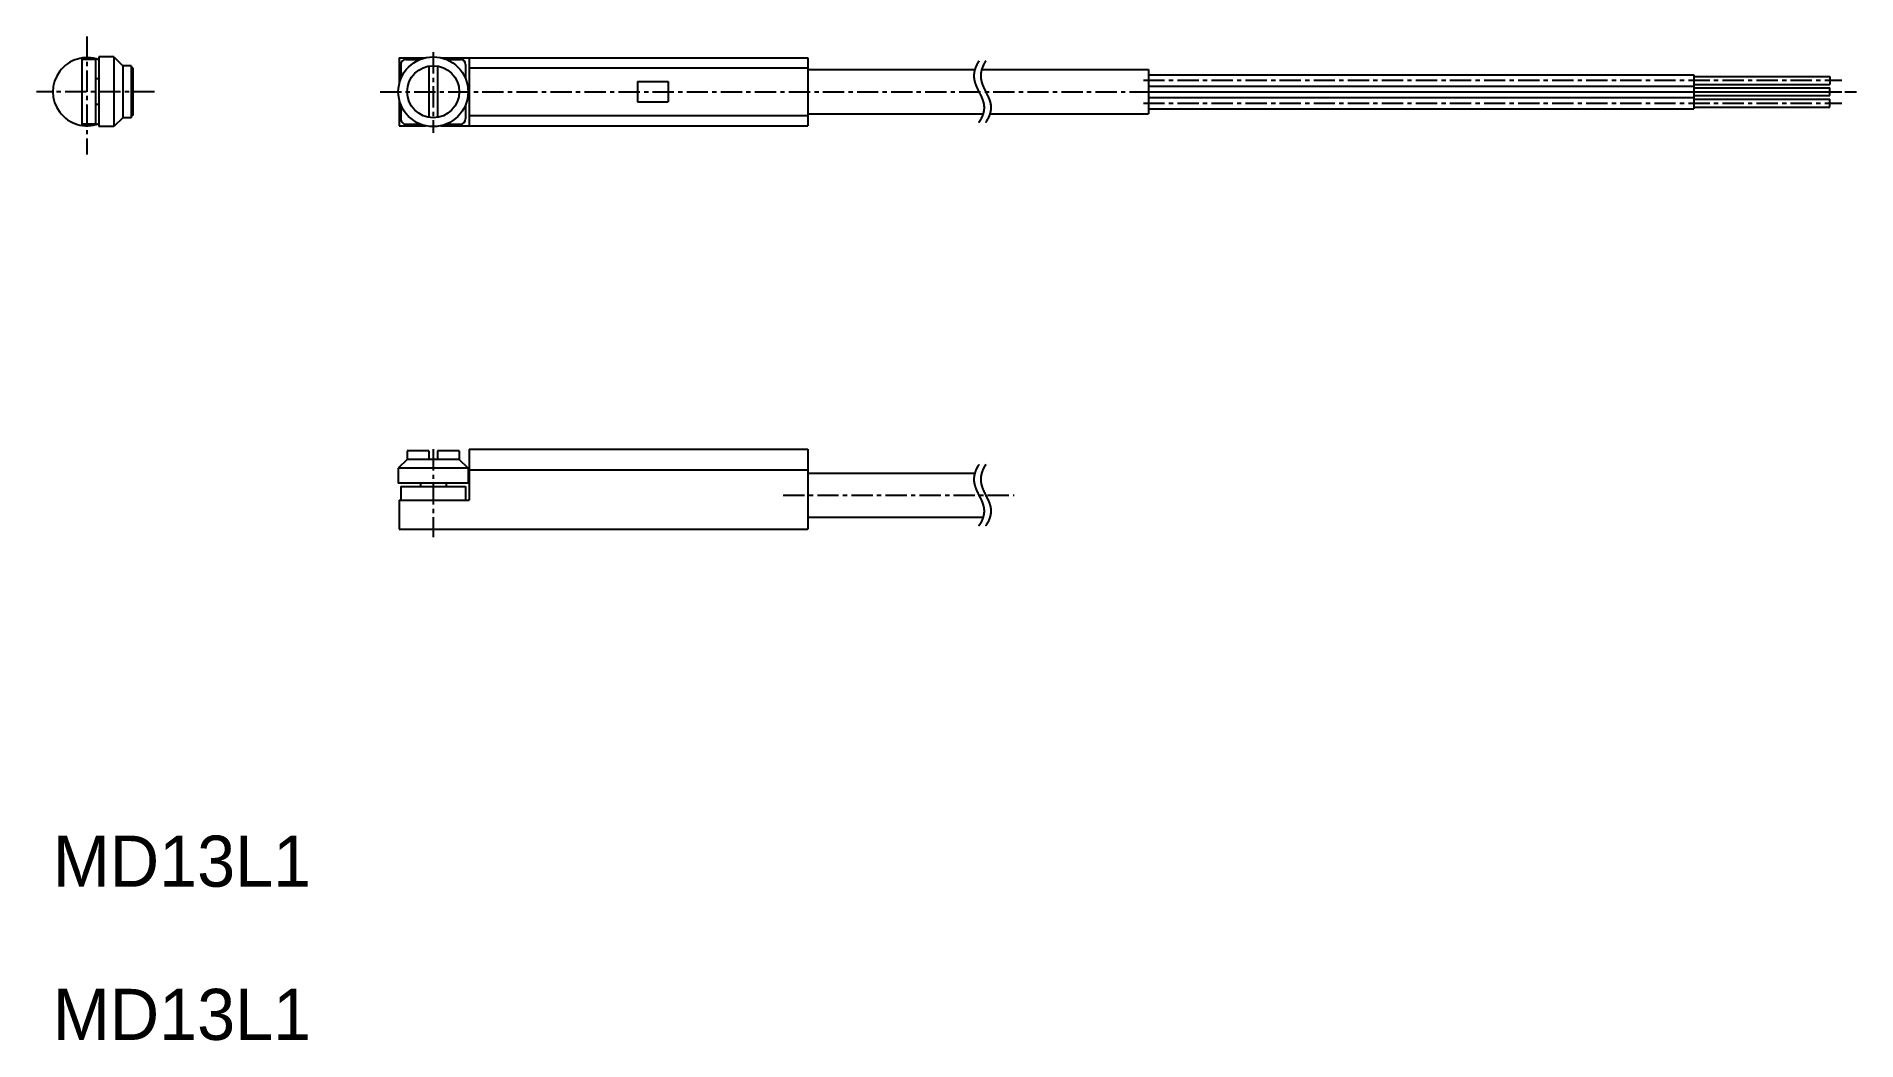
# Model space of a CAD drawing. Extents: x -1 to 106, y 0 to 59.
import ezdxf

# ---------------------------------------------------------------- set-up
doc = ezdxf.new("R2010")
doc.units = 0
doc.linetypes.add('CENTER', pattern=[2, 1.25, -0.25, 0.25, -0.25])
doc.layers.get('0').update_dxf_attribs({"linetype": 'CONTINUOUS'})
doc.layers.add('CENTER', color=1, linetype='CENTER')

msp = doc.modelspace()

# ---------------------------------------------------------------- linework, layer by layer
at = {"color": 7, "linetype": 'CONTINUOUS'}
for p, q in [((3.58, 57.75), (2.7, 57.75)), ((2.7, 57.75), (2.7, 53.65)), ((3.58, 57.75), (4.1, 57.23)), ((3.58, 57.75), (3.58, 53.65)), ((1.7, 57.68), (1.7, 53.72)), ((2.5, 57.6), (1.7, 57.6)), ((2.5, 57.6), (2.5, 53.8)), ((4.6, 57.23), (4.1, 57.23)), ((4.1, 57.23), (4.1, 54.17)), ((4.6, 57.23), (4.6, 54.17)), ((4.7, 57.1), (4.6, 57.1)), ((4.7, 57.1), (4.7, 54.3)), ((20.33, 57.7), (20.33, 56.15)), ((20.33, 57.7), (21.88, 57.7)), ((20.43, 57.3), (20.43, 56.47)), ((20.73, 57.6), (21.56, 57.6)), ((22.08, 57.21), (22.08, 54.19)), ((22.58, 57.21), (22.58, 54.19)), ((22.78, 57.7), (44.33, 57.7)), ((23.1, 57.6), (23.93, 57.6)), ((24.23, 57.3), (24.23, 56.47)), ((24.43, 57.7), (24.43, 53.7)), ((24.43, 57.1), (44.33, 57.1)), ((44.33, 57.7), (44.33, 53.7)), ((44.33, 57), (54.13, 57)), ((54.53, 57), (64.33, 57)), ((64.33, 57), (64.33, 54.4)), ((64.33, 56.7), (96.33, 56.7)), ((96.33, 56.7), (96.33, 54.7)), ((2.7, 56.45), (2.5, 56.45)), ((34.33, 56.3), (36.13, 56.3)), ((34.33, 56.3), (34.33, 55.1)), ((36.13, 56.3), (36.13, 55.1)), ((64.33, 56.03), (96.33, 56.03)), ((96.33, 56.6), (104.33, 56.6)), ((96.33, 56.13), (104.33, 56.13)), ((96.33, 55.93), (104.33, 55.93)), ((104.33, 56.6), (104.33, 56.13)), ((104.33, 55.47), (104.33, 55.93)), ((2.7, 54.95), (2.5, 54.95)), ((20.33, 55.25), (20.33, 53.7)), ((20.43, 54.93), (20.43, 54.1)), ((24.23, 54.93), (24.23, 54.1)), ((34.33, 55.1), (36.13, 55.1)), ((64.33, 55.37), (96.33, 55.37)), ((64.33, 54.7), (96.33, 54.7)), ((96.33, 55.47), (104.33, 55.47)), ((96.33, 55.27), (104.33, 55.27)), ((96.33, 54.8), (104.33, 54.8)), ((104.33, 54.8), (104.33, 55.27)), ((2.5, 53.8), (1.7, 53.8)), ((3.58, 53.65), (2.7, 53.65)), ((4.1, 54.17), (3.58, 53.65)), ((4.6, 54.17), (4.1, 54.17)), ((4.7, 54.3), (4.6, 54.3)), ((20.33, 53.7), (21.88, 53.7)), ((20.73, 53.8), (21.56, 53.8)), ((22.78, 53.7), (44.33, 53.7)), ((23.1, 53.8), (23.93, 53.8)), ((24.43, 54.3), (44.33, 54.3)), ((44.33, 54.4), (54.61, 54.4)), ((55.01, 54.4), (64.33, 54.4)), ((20.8, 34.6), (20.8, 34.1)), ((22.08, 34.6), (20.8, 34.6)), ((22.08, 34.6), (22.08, 34.1)), ((23.86, 34.6), (22.58, 34.6)), ((22.58, 34.6), (22.58, 34.1)), ((23.86, 34.6), (23.86, 34.1)), ((24.43, 34.7), (44.33, 34.7)), ((24.43, 34.7), (24.43, 31.7)), ((44.33, 34.7), (44.33, 30)), ((20.8, 34.1), (20.28, 33.58)), ((20.28, 33.58), (20.28, 32.7)), ((24.38, 33.58), (20.28, 33.58)), ((23.86, 34.1), (20.8, 34.1)), ((24.38, 33.58), (23.86, 34.1)), ((24.38, 33.58), (24.38, 32.7)), ((24.43, 33.48), (44.33, 33.48)), ((44.33, 33.3), (54.13, 33.3)), ((24.38, 32.7), (20.28, 32.7)), ((20.43, 32.5), (24.23, 32.5)), ((20.43, 32.5), (20.43, 31.7)), ((21.58, 32.7), (21.58, 32.5)), ((23.08, 32.7), (23.08, 32.5)), ((24.23, 32.5), (24.23, 31.7)), ((20.33, 31.7), (20.33, 30)), ((20.33, 31.7), (24.43, 31.7)), ((20.33, 30), (44.33, 30)), ((44.33, 30.7), (54.61, 30.7))]:
    msp.add_line(p, q, dxfattribs=at)
at = {"color": 3}
for points in [[(54.37, 57.5, 0), (54.36, 57.49, 0), (54.36, 57.49, 0), (54.36, 57.48, 0), (54.35, 57.47, 0), (54.35, 57.47, 0), (54.34, 57.46, 0), (54.34, 57.45, 0), (54.33, 57.45, 0), (54.33, 57.44, 0), (54.33, 57.43, 0), (54.32, 57.43, 0), (54.32, 57.42, 0), (54.31, 57.41, 0), (54.31, 57.41, 0), (54.3, 57.4, 0), (54.3, 57.39, 0), (54.3, 57.38, 0), (54.29, 57.38, 0), (54.29, 57.37, 0), (54.28, 57.36, 0), (54.28, 57.36, 0), (54.28, 57.35, 0), (54.27, 57.34, 0), (54.27, 57.34, 0), (54.27, 57.33, 0), (54.26, 57.32, 0), (54.26, 57.31, 0), (54.25, 57.31, 0), (54.25, 57.3, 0), (54.25, 57.29, 0), (54.24, 57.29, 0), (54.24, 57.28, 0), (54.24, 57.27, 0), (54.23, 57.26, 0), (54.23, 57.26, 0), (54.23, 57.25, 0), (54.22, 57.24, 0), (54.22, 57.24, 0), (54.22, 57.23, 0), (54.21, 57.22, 0), (54.21, 57.21, 0), (54.21, 57.21, 0), (54.2, 57.2, 0), (54.2, 57.19, 0), (54.2, 57.18, 0), (54.19, 57.18, 0), (54.19, 57.17, 0), (54.19, 57.16, 0), (54.18, 57.15, 0), (54.18, 57.15, 0), (54.18, 57.14, 0), (54.17, 57.13, 0), (54.17, 57.12, 0), (54.17, 57.12, 0), (54.17, 57.11, 0), (54.16, 57.1, 0), (54.16, 57.09, 0), (54.16, 57.09, 0), (54.15, 57.08, 0), (54.15, 57.07, 0), (54.15, 57.06, 0), (54.15, 57.06, 0), (54.14, 57.05, 0), (54.14, 57.04, 0), (54.14, 57.03, 0), (54.14, 57.03, 0), (54.13, 57.02, 0), (54.13, 57.01, 0), (54.13, 57, 0), (54.13, 57, 0), (54.12, 56.99, 0), (54.12, 56.98, 0), (54.12, 56.97, 0), (54.12, 56.97, 0), (54.12, 56.96, 0), (54.11, 56.95, 0), (54.11, 56.94, 0), (54.11, 56.93, 0), (54.11, 56.93, 0), (54.11, 56.92, 0), (54.1, 56.91, 0), (54.1, 56.9, 0), (54.1, 56.9, 0), (54.1, 56.89, 0), (54.1, 56.88, 0), (54.09, 56.87, 0), (54.09, 56.86, 0), (54.09, 56.86, 0), (54.09, 56.85, 0), (54.09, 56.84, 0), (54.09, 56.83, 0), (54.09, 56.82, 0), (54.08, 56.82, 0), (54.08, 56.81, 0), (54.08, 56.8, 0), (54.08, 56.79, 0), (54.08, 56.78, 0), (54.08, 56.78, 0), (54.08, 56.77, 0), (54.08, 56.76, 0), (54.08, 56.75, 0), (54.07, 56.74, 0), (54.07, 56.74, 0), (54.07, 56.73, 0), (54.07, 56.72, 0), (54.07, 56.71, 0), (54.07, 56.7, 0), (54.07, 56.7, 0), (54.07, 56.69, 0), (54.07, 56.68, 0), (54.07, 56.67, 0), (54.07, 56.66, 0), (54.07, 56.66, 0), (54.07, 56.65, 0), (54.07, 56.64, 0), (54.07, 56.63, 0), (54.07, 56.62, 0), (54.07, 56.62, 0), (54.07, 56.61, 0), (54.07, 56.6, 0), (54.07, 56.59, 0), (54.07, 56.58, 0), (54.07, 56.58, 0), (54.07, 56.57, 0), (54.07, 56.56, 0), (54.07, 56.55, 0), (54.07, 56.54, 0), (54.07, 56.54, 0), (54.07, 56.53, 0), (54.07, 56.52, 0), (54.07, 56.51, 0), (54.08, 56.51, 0), (54.08, 56.5, 0), (54.08, 56.49, 0), (54.08, 56.48, 0), (54.08, 56.47, 0), (54.08, 56.47, 0), (54.08, 56.46, 0), (54.08, 56.45, 0), (54.08, 56.44, 0), (54.09, 56.43, 0), (54.09, 56.43, 0), (54.09, 56.42, 0), (54.09, 56.41, 0), (54.09, 56.4, 0), (54.09, 56.39, 0), (54.09, 56.39, 0), (54.1, 56.38, 0), (54.1, 56.37, 0), (54.1, 56.36, 0), (54.1, 56.35, 0), (54.1, 56.35, 0), (54.1, 56.34, 0), (54.11, 56.33, 0), (54.11, 56.32, 0), (54.11, 56.32, 0), (54.11, 56.31, 0), (54.12, 56.3, 0), (54.12, 56.29, 0), (54.12, 56.28, 0), (54.12, 56.28, 0), (54.12, 56.27, 0), (54.13, 56.26, 0), (54.13, 56.25, 0), (54.13, 56.25, 0), (54.13, 56.24, 0), (54.14, 56.23, 0), (54.14, 56.22, 0), (54.14, 56.22, 0), (54.14, 56.21, 0), (54.15, 56.2, 0), (54.15, 56.19, 0), (54.15, 56.19, 0), (54.15, 56.18, 0), (54.16, 56.17, 0), (54.16, 56.16, 0), (54.16, 56.16, 0), (54.16, 56.15, 0), (54.17, 56.14, 0), (54.17, 56.13, 0), (54.17, 56.13, 0), (54.18, 56.12, 0), (54.18, 56.11, 0), (54.18, 56.1, 0), (54.18, 56.1, 0), (54.19, 56.09, 0), (54.19, 56.08, 0), (54.19, 56.07, 0), (54.2, 56.07, 0), (54.2, 56.06, 0), (54.2, 56.05, 0), (54.21, 56.04, 0), (54.21, 56.04, 0), (54.21, 56.03, 0), (54.22, 56.02, 0), (54.22, 56.01, 0), (54.22, 56.01, 0), (54.23, 56, 0), (54.23, 55.99, 0), (54.23, 55.99, 0), (54.23, 55.98, 0), (54.24, 55.97, 0), (54.24, 55.96, 0), (54.24, 55.96, 0), (54.25, 55.95, 0), (54.25, 55.94, 0), (54.25, 55.93, 0), (54.26, 55.93, 0), (54.26, 55.92, 0), (54.27, 55.91, 0), (54.27, 55.91, 0), (54.27, 55.9, 0), (54.28, 55.89, 0), (54.28, 55.88, 0), (54.28, 55.88, 0), (54.29, 55.87, 0), (54.29, 55.86, 0), (54.29, 55.85, 0), (54.3, 55.85, 0), (54.3, 55.84, 0), (54.3, 55.83, 0), (54.31, 55.83, 0), (54.31, 55.82, 0), (54.31, 55.81, 0), (54.32, 55.8, 0), (54.32, 55.8, 0), (54.32, 55.79, 0), (54.33, 55.78, 0), (54.33, 55.78, 0), (54.33, 55.77, 0), (54.34, 55.76, 0), (54.34, 55.75, 0), (54.35, 55.75, 0), (54.35, 55.74, 0), (54.35, 55.73, 0), (54.36, 55.73, 0), (54.36, 55.72, 0), (54.36, 55.71, 0), (54.37, 55.7, 0), (54.37, 55.7, 0), (54.37, 55.69, 0), (54.38, 55.68, 0), (54.38, 55.67, 0), (54.38, 55.67, 0), (54.39, 55.66, 0), (54.39, 55.65, 0), (54.4, 55.65, 0), (54.4, 55.64, 0), (54.4, 55.63, 0), (54.41, 55.62, 0), (54.41, 55.62, 0), (54.41, 55.61, 0), (54.42, 55.6, 0), (54.42, 55.6, 0), (54.42, 55.59, 0), (54.43, 55.58, 0), (54.43, 55.57, 0), (54.43, 55.57, 0), (54.44, 55.56, 0), (54.44, 55.55, 0), (54.44, 55.55, 0), (54.45, 55.54, 0), (54.45, 55.53, 0), (54.45, 55.52, 0), (54.46, 55.52, 0), (54.46, 55.51, 0), (54.46, 55.5, 0), (54.47, 55.49, 0), (54.47, 55.49, 0), (54.48, 55.48, 0), (54.48, 55.47, 0), (54.48, 55.47, 0), (54.49, 55.46, 0), (54.49, 55.45, 0), (54.49, 55.44, 0), (54.5, 55.44, 0), (54.5, 55.43, 0), (54.5, 55.42, 0), (54.51, 55.41, 0), (54.51, 55.41, 0), (54.51, 55.4, 0), (54.51, 55.39, 0), (54.52, 55.39, 0), (54.52, 55.38, 0), (54.52, 55.37, 0), (54.53, 55.36, 0), (54.53, 55.36, 0), (54.53, 55.35, 0), (54.54, 55.34, 0), (54.54, 55.33, 0), (54.54, 55.33, 0), (54.55, 55.32, 0), (54.55, 55.31, 0), (54.55, 55.3, 0), (54.55, 55.3, 0), (54.56, 55.29, 0), (54.56, 55.28, 0), (54.56, 55.27, 0), (54.57, 55.27, 0), (54.57, 55.26, 0), (54.57, 55.25, 0), (54.57, 55.24, 0), (54.58, 55.24, 0), (54.58, 55.23, 0), (54.58, 55.22, 0), (54.59, 55.21, 0), (54.59, 55.21, 0), (54.59, 55.2, 0), (54.59, 55.19, 0), (54.6, 55.18, 0), (54.6, 55.18, 0), (54.6, 55.17, 0), (54.6, 55.16, 0), (54.61, 55.15, 0), (54.61, 55.15, 0), (54.61, 55.14, 0), (54.61, 55.13, 0), (54.62, 55.12, 0), (54.62, 55.12, 0), (54.62, 55.11, 0), (54.62, 55.1, 0), (54.62, 55.09, 0), (54.63, 55.08, 0), (54.63, 55.08, 0), (54.63, 55.07, 0), (54.63, 55.06, 0), (54.63, 55.05, 0), (54.64, 55.05, 0), (54.64, 55.04, 0), (54.64, 55.03, 0), (54.64, 55.02, 0), (54.64, 55.01, 0), (54.64, 55.01, 0), (54.65, 55, 0), (54.65, 54.99, 0), (54.65, 54.98, 0), (54.65, 54.97, 0), (54.65, 54.97, 0), (54.65, 54.96, 0), (54.65, 54.95, 0), (54.66, 54.94, 0), (54.66, 54.93, 0), (54.66, 54.93, 0), (54.66, 54.92, 0), (54.66, 54.91, 0), (54.66, 54.9, 0), (54.66, 54.9, 0), (54.66, 54.89, 0), (54.66, 54.88, 0), (54.66, 54.87, 0), (54.66, 54.86, 0), (54.67, 54.86, 0), (54.67, 54.85, 0), (54.67, 54.84, 0), (54.67, 54.83, 0), (54.67, 54.82, 0), (54.67, 54.82, 0), (54.67, 54.81, 0), (54.67, 54.8, 0), (54.67, 54.79, 0), (54.67, 54.78, 0), (54.67, 54.78, 0), (54.67, 54.77, 0), (54.67, 54.76, 0), (54.67, 54.75, 0), (54.67, 54.74, 0), (54.67, 54.73, 0), (54.67, 54.73, 0), (54.67, 54.72, 0), (54.67, 54.71, 0), (54.67, 54.7, 0), (54.67, 54.7, 0), (54.67, 54.69, 0), (54.66, 54.68, 0), (54.66, 54.67, 0), (54.66, 54.66, 0), (54.66, 54.66, 0), (54.66, 54.65, 0), (54.66, 54.64, 0), (54.66, 54.63, 0), (54.66, 54.62, 0), (54.66, 54.62, 0), (54.66, 54.61, 0), (54.65, 54.6, 0), (54.65, 54.59, 0), (54.65, 54.58, 0), (54.65, 54.58, 0), (54.65, 54.57, 0), (54.65, 54.56, 0), (54.65, 54.55, 0), (54.65, 54.54, 0), (54.64, 54.54, 0), (54.64, 54.53, 0), (54.64, 54.52, 0), (54.64, 54.51, 0), (54.64, 54.5, 0), (54.64, 54.5, 0), (54.63, 54.49, 0), (54.63, 54.48, 0), (54.63, 54.47, 0), (54.63, 54.47, 0), (54.63, 54.46, 0), (54.62, 54.45, 0), (54.62, 54.44, 0), (54.62, 54.43, 0), (54.62, 54.43, 0), (54.61, 54.42, 0), (54.61, 54.41, 0), (54.61, 54.4, 0), (54.61, 54.4, 0), (54.61, 54.39, 0), (54.6, 54.38, 0), (54.6, 54.37, 0), (54.6, 54.37, 0), (54.6, 54.36, 0), (54.59, 54.35, 0), (54.59, 54.34, 0), (54.59, 54.34, 0), (54.59, 54.33, 0), (54.58, 54.32, 0), (54.58, 54.31, 0), (54.58, 54.3, 0), (54.57, 54.3, 0), (54.57, 54.29, 0), (54.57, 54.28, 0), (54.57, 54.28, 0), (54.56, 54.27, 0), (54.56, 54.26, 0), (54.56, 54.25, 0), (54.55, 54.25, 0), (54.55, 54.24, 0), (54.55, 54.23, 0), (54.54, 54.22, 0), (54.54, 54.22, 0), (54.54, 54.21, 0), (54.53, 54.2, 0), (54.53, 54.19, 0), (54.53, 54.19, 0), (54.52, 54.18, 0), (54.52, 54.17, 0), (54.52, 54.16, 0), (54.51, 54.16, 0), (54.51, 54.15, 0), (54.51, 54.14, 0), (54.5, 54.14, 0), (54.5, 54.13, 0), (54.5, 54.12, 0), (54.49, 54.11, 0), (54.49, 54.11, 0), (54.49, 54.1, 0), (54.48, 54.09, 0), (54.48, 54.09, 0), (54.48, 54.08, 0), (54.47, 54.07, 0), (54.47, 54.06, 0), (54.46, 54.06, 0), (54.46, 54.05, 0), (54.46, 54.04, 0), (54.45, 54.04, 0), (54.45, 54.03, 0), (54.44, 54.02, 0), (54.44, 54.02, 0), (54.44, 54.01, 0), (54.43, 54, 0), (54.43, 53.99, 0), (54.42, 53.99, 0), (54.42, 53.98, 0), (54.42, 53.97, 0), (54.41, 53.97, 0), (54.41, 53.96, 0), (54.4, 53.95, 0), (54.4, 53.95, 0), (54.39, 53.94, 0), (54.39, 53.93, 0), (54.39, 53.93, 0), (54.38, 53.92, 0), (54.38, 53.91, 0), (54.37, 53.91, 0), (54.37, 53.9, 0)], [(54.77, 57.5, 0), (54.76, 57.49, 0), (54.76, 57.49, 0), (54.76, 57.48, 0), (54.75, 57.47, 0), (54.75, 57.47, 0), (54.74, 57.46, 0), (54.74, 57.45, 0), (54.73, 57.45, 0), (54.73, 57.44, 0), (54.73, 57.43, 0), (54.72, 57.43, 0), (54.72, 57.42, 0), (54.71, 57.41, 0), (54.71, 57.41, 0), (54.7, 57.4, 0), (54.7, 57.39, 0), (54.7, 57.38, 0), (54.69, 57.38, 0), (54.69, 57.37, 0), (54.68, 57.36, 0), (54.68, 57.36, 0), (54.68, 57.35, 0), (54.67, 57.34, 0), (54.67, 57.34, 0), (54.67, 57.33, 0), (54.66, 57.32, 0), (54.66, 57.31, 0), (54.65, 57.31, 0), (54.65, 57.3, 0), (54.65, 57.29, 0), (54.64, 57.29, 0), (54.64, 57.28, 0), (54.64, 57.27, 0), (54.63, 57.26, 0), (54.63, 57.26, 0), (54.63, 57.25, 0), (54.62, 57.24, 0), (54.62, 57.24, 0), (54.62, 57.23, 0), (54.61, 57.22, 0), (54.61, 57.21, 0), (54.61, 57.21, 0), (54.6, 57.2, 0), (54.6, 57.19, 0), (54.6, 57.18, 0), (54.59, 57.18, 0), (54.59, 57.17, 0), (54.59, 57.16, 0), (54.58, 57.15, 0), (54.58, 57.15, 0), (54.58, 57.14, 0), (54.57, 57.13, 0), (54.57, 57.12, 0), (54.57, 57.12, 0), (54.57, 57.11, 0), (54.56, 57.1, 0), (54.56, 57.09, 0), (54.56, 57.09, 0), (54.55, 57.08, 0), (54.55, 57.07, 0), (54.55, 57.06, 0), (54.55, 57.06, 0), (54.54, 57.05, 0), (54.54, 57.04, 0), (54.54, 57.03, 0), (54.54, 57.03, 0), (54.53, 57.02, 0), (54.53, 57.01, 0), (54.53, 57, 0), (54.53, 57, 0), (54.52, 56.99, 0), (54.52, 56.98, 0), (54.52, 56.97, 0), (54.52, 56.97, 0), (54.52, 56.96, 0), (54.51, 56.95, 0), (54.51, 56.94, 0), (54.51, 56.93, 0), (54.51, 56.93, 0), (54.51, 56.92, 0), (54.5, 56.91, 0), (54.5, 56.9, 0), (54.5, 56.9, 0), (54.5, 56.89, 0), (54.5, 56.88, 0), (54.49, 56.87, 0), (54.49, 56.86, 0), (54.49, 56.86, 0), (54.49, 56.85, 0), (54.49, 56.84, 0), (54.49, 56.83, 0), (54.49, 56.82, 0), (54.48, 56.82, 0), (54.48, 56.81, 0), (54.48, 56.8, 0), (54.48, 56.79, 0), (54.48, 56.78, 0), (54.48, 56.78, 0), (54.48, 56.77, 0), (54.48, 56.76, 0), (54.48, 56.75, 0), (54.47, 56.74, 0), (54.47, 56.74, 0), (54.47, 56.73, 0), (54.47, 56.72, 0), (54.47, 56.71, 0), (54.47, 56.7, 0), (54.47, 56.7, 0), (54.47, 56.69, 0), (54.47, 56.68, 0), (54.47, 56.67, 0), (54.47, 56.66, 0), (54.47, 56.66, 0), (54.47, 56.65, 0), (54.47, 56.64, 0), (54.47, 56.63, 0), (54.47, 56.62, 0), (54.47, 56.62, 0), (54.47, 56.61, 0), (54.47, 56.6, 0), (54.47, 56.59, 0), (54.47, 56.58, 0), (54.47, 56.58, 0), (54.47, 56.57, 0), (54.47, 56.56, 0), (54.47, 56.55, 0), (54.47, 56.54, 0), (54.47, 56.54, 0), (54.47, 56.53, 0), (54.47, 56.52, 0), (54.47, 56.51, 0), (54.48, 56.51, 0), (54.48, 56.5, 0), (54.48, 56.49, 0), (54.48, 56.48, 0), (54.48, 56.47, 0), (54.48, 56.47, 0), (54.48, 56.46, 0), (54.48, 56.45, 0), (54.48, 56.44, 0), (54.49, 56.43, 0), (54.49, 56.43, 0), (54.49, 56.42, 0), (54.49, 56.41, 0), (54.49, 56.4, 0), (54.49, 56.39, 0), (54.49, 56.39, 0), (54.5, 56.38, 0), (54.5, 56.37, 0), (54.5, 56.36, 0), (54.5, 56.35, 0), (54.5, 56.35, 0), (54.51, 56.34, 0), (54.51, 56.33, 0), (54.51, 56.32, 0), (54.51, 56.32, 0), (54.51, 56.31, 0), (54.52, 56.3, 0), (54.52, 56.29, 0), (54.52, 56.28, 0), (54.52, 56.28, 0), (54.52, 56.27, 0), (54.53, 56.26, 0), (54.53, 56.25, 0), (54.53, 56.25, 0), (54.53, 56.24, 0), (54.54, 56.23, 0), (54.54, 56.22, 0), (54.54, 56.22, 0), (54.54, 56.21, 0), (54.55, 56.2, 0), (54.55, 56.19, 0), (54.55, 56.19, 0), (54.55, 56.18, 0), (54.56, 56.17, 0), (54.56, 56.16, 0), (54.56, 56.16, 0), (54.56, 56.15, 0), (54.57, 56.14, 0), (54.57, 56.13, 0), (54.57, 56.13, 0), (54.58, 56.12, 0), (54.58, 56.11, 0), (54.58, 56.1, 0), (54.58, 56.1, 0), (54.59, 56.09, 0), (54.59, 56.08, 0), (54.59, 56.07, 0), (54.6, 56.07, 0), (54.6, 56.06, 0), (54.6, 56.05, 0), (54.61, 56.04, 0), (54.61, 56.04, 0), (54.61, 56.03, 0), (54.62, 56.02, 0), (54.62, 56.01, 0), (54.62, 56.01, 0), (54.63, 56, 0), (54.63, 55.99, 0), (54.63, 55.99, 0), (54.63, 55.98, 0), (54.64, 55.97, 0), (54.64, 55.96, 0), (54.64, 55.96, 0), (54.65, 55.95, 0), (54.65, 55.94, 0), (54.65, 55.93, 0), (54.66, 55.93, 0), (54.66, 55.92, 0), (54.66, 55.91, 0), (54.67, 55.91, 0), (54.67, 55.9, 0), (54.68, 55.89, 0), (54.68, 55.88, 0), (54.68, 55.88, 0), (54.69, 55.87, 0), (54.69, 55.86, 0), (54.69, 55.85, 0), (54.7, 55.85, 0), (54.7, 55.84, 0), (54.7, 55.83, 0), (54.71, 55.83, 0), (54.71, 55.82, 0), (54.71, 55.81, 0), (54.72, 55.8, 0), (54.72, 55.8, 0), (54.72, 55.79, 0), (54.73, 55.78, 0), (54.73, 55.78, 0), (54.73, 55.77, 0), (54.74, 55.76, 0), (54.74, 55.75, 0), (54.75, 55.75, 0), (54.75, 55.74, 0), (54.75, 55.73, 0), (54.76, 55.73, 0), (54.76, 55.72, 0), (54.76, 55.71, 0), (54.77, 55.7, 0), (54.77, 55.7, 0), (54.77, 55.69, 0), (54.78, 55.68, 0), (54.78, 55.67, 0), (54.78, 55.67, 0), (54.79, 55.66, 0), (54.79, 55.65, 0), (54.8, 55.65, 0), (54.8, 55.64, 0), (54.8, 55.63, 0), (54.81, 55.62, 0), (54.81, 55.62, 0), (54.81, 55.61, 0), (54.82, 55.6, 0), (54.82, 55.6, 0), (54.82, 55.59, 0), (54.83, 55.58, 0), (54.83, 55.57, 0), (54.83, 55.57, 0), (54.84, 55.56, 0), (54.84, 55.55, 0), (54.84, 55.55, 0), (54.85, 55.54, 0), (54.85, 55.53, 0), (54.85, 55.52, 0), (54.86, 55.52, 0), (54.86, 55.51, 0), (54.86, 55.5, 0), (54.87, 55.49, 0), (54.87, 55.49, 0), (54.88, 55.48, 0), (54.88, 55.47, 0), (54.88, 55.47, 0), (54.89, 55.46, 0), (54.89, 55.45, 0), (54.89, 55.44, 0), (54.9, 55.44, 0), (54.9, 55.43, 0), (54.9, 55.42, 0), (54.91, 55.41, 0), (54.91, 55.41, 0), (54.91, 55.4, 0), (54.91, 55.39, 0), (54.92, 55.39, 0), (54.92, 55.38, 0), (54.92, 55.37, 0), (54.93, 55.36, 0), (54.93, 55.36, 0), (54.93, 55.35, 0), (54.94, 55.34, 0), (54.94, 55.33, 0), (54.94, 55.33, 0), (54.95, 55.32, 0), (54.95, 55.31, 0), (54.95, 55.3, 0), (54.95, 55.3, 0), (54.96, 55.29, 0), (54.96, 55.28, 0), (54.96, 55.27, 0), (54.97, 55.27, 0), (54.97, 55.26, 0), (54.97, 55.25, 0), (54.97, 55.24, 0), (54.98, 55.24, 0), (54.98, 55.23, 0), (54.98, 55.22, 0), (54.99, 55.21, 0), (54.99, 55.21, 0), (54.99, 55.2, 0), (54.99, 55.19, 0), (55, 55.18, 0), (55, 55.18, 0), (55, 55.17, 0), (55, 55.16, 0), (55.01, 55.15, 0), (55.01, 55.15, 0), (55.01, 55.14, 0), (55.01, 55.13, 0), (55.02, 55.12, 0), (55.02, 55.12, 0), (55.02, 55.11, 0), (55.02, 55.1, 0), (55.02, 55.09, 0), (55.03, 55.08, 0), (55.03, 55.08, 0), (55.03, 55.07, 0), (55.03, 55.06, 0), (55.03, 55.05, 0), (55.04, 55.05, 0), (55.04, 55.04, 0), (55.04, 55.03, 0), (55.04, 55.02, 0), (55.04, 55.01, 0), (55.04, 55.01, 0), (55.05, 55, 0), (55.05, 54.99, 0), (55.05, 54.98, 0), (55.05, 54.97, 0), (55.05, 54.97, 0), (55.05, 54.96, 0), (55.05, 54.95, 0), (55.06, 54.94, 0), (55.06, 54.93, 0), (55.06, 54.93, 0), (55.06, 54.92, 0), (55.06, 54.91, 0), (55.06, 54.9, 0), (55.06, 54.9, 0), (55.06, 54.89, 0), (55.06, 54.88, 0), (55.06, 54.87, 0), (55.06, 54.86, 0), (55.07, 54.86, 0), (55.07, 54.85, 0), (55.07, 54.84, 0), (55.07, 54.83, 0), (55.07, 54.82, 0), (55.07, 54.82, 0), (55.07, 54.81, 0), (55.07, 54.8, 0), (55.07, 54.79, 0), (55.07, 54.78, 0), (55.07, 54.78, 0), (55.07, 54.77, 0), (55.07, 54.76, 0), (55.07, 54.75, 0), (55.07, 54.74, 0), (55.07, 54.73, 0), (55.07, 54.73, 0), (55.07, 54.72, 0), (55.07, 54.71, 0), (55.07, 54.7, 0), (55.07, 54.7, 0), (55.07, 54.69, 0), (55.06, 54.68, 0), (55.06, 54.67, 0), (55.06, 54.66, 0), (55.06, 54.66, 0), (55.06, 54.65, 0), (55.06, 54.64, 0), (55.06, 54.63, 0), (55.06, 54.62, 0), (55.06, 54.62, 0), (55.06, 54.61, 0), (55.05, 54.6, 0), (55.05, 54.59, 0), (55.05, 54.58, 0), (55.05, 54.58, 0), (55.05, 54.57, 0), (55.05, 54.56, 0), (55.05, 54.55, 0), (55.05, 54.54, 0), (55.04, 54.54, 0), (55.04, 54.53, 0), (55.04, 54.52, 0), (55.04, 54.51, 0), (55.04, 54.5, 0), (55.04, 54.5, 0), (55.03, 54.49, 0), (55.03, 54.48, 0), (55.03, 54.47, 0), (55.03, 54.47, 0), (55.03, 54.46, 0), (55.02, 54.45, 0), (55.02, 54.44, 0), (55.02, 54.43, 0), (55.02, 54.43, 0), (55.01, 54.42, 0), (55.01, 54.41, 0), (55.01, 54.4, 0), (55.01, 54.4, 0), (55.01, 54.39, 0), (55, 54.38, 0), (55, 54.37, 0), (55, 54.37, 0), (55, 54.36, 0), (54.99, 54.35, 0), (54.99, 54.34, 0), (54.99, 54.34, 0), (54.99, 54.33, 0), (54.98, 54.32, 0), (54.98, 54.31, 0), (54.98, 54.3, 0), (54.97, 54.3, 0), (54.97, 54.29, 0), (54.97, 54.28, 0), (54.97, 54.28, 0), (54.96, 54.27, 0), (54.96, 54.26, 0), (54.96, 54.25, 0), (54.95, 54.25, 0), (54.95, 54.24, 0), (54.95, 54.23, 0), (54.94, 54.22, 0), (54.94, 54.22, 0), (54.94, 54.21, 0), (54.93, 54.2, 0), (54.93, 54.19, 0), (54.93, 54.19, 0), (54.92, 54.18, 0), (54.92, 54.17, 0), (54.92, 54.16, 0), (54.91, 54.16, 0), (54.91, 54.15, 0), (54.91, 54.14, 0), (54.9, 54.14, 0), (54.9, 54.13, 0), (54.9, 54.12, 0), (54.89, 54.11, 0), (54.89, 54.11, 0), (54.89, 54.1, 0), (54.88, 54.09, 0), (54.88, 54.09, 0), (54.88, 54.08, 0), (54.87, 54.07, 0), (54.87, 54.06, 0), (54.86, 54.06, 0), (54.86, 54.05, 0), (54.86, 54.04, 0), (54.85, 54.04, 0), (54.85, 54.03, 0), (54.84, 54.02, 0), (54.84, 54.02, 0), (54.84, 54.01, 0), (54.83, 54, 0), (54.83, 53.99, 0), (54.82, 53.99, 0), (54.82, 53.98, 0), (54.82, 53.97, 0), (54.81, 53.97, 0), (54.81, 53.96, 0), (54.8, 53.95, 0), (54.8, 53.95, 0), (54.79, 53.94, 0), (54.79, 53.93, 0), (54.79, 53.93, 0), (54.78, 53.92, 0), (54.78, 53.91, 0), (54.77, 53.91, 0), (54.77, 53.9, 0)], [(54.37, 33.8, 0), (54.36, 33.79, 0), (54.36, 33.79, 0), (54.36, 33.78, 0), (54.35, 33.77, 0), (54.35, 33.77, 0), (54.34, 33.76, 0), (54.34, 33.75, 0), (54.33, 33.75, 0), (54.33, 33.74, 0), (54.33, 33.73, 0), (54.32, 33.73, 0), (54.32, 33.72, 0), (54.31, 33.71, 0), (54.31, 33.71, 0), (54.3, 33.7, 0), (54.3, 33.69, 0), (54.3, 33.68, 0), (54.29, 33.68, 0), (54.29, 33.67, 0), (54.28, 33.66, 0), (54.28, 33.66, 0), (54.28, 33.65, 0), (54.27, 33.64, 0), (54.27, 33.64, 0), (54.27, 33.63, 0), (54.26, 33.62, 0), (54.26, 33.61, 0), (54.25, 33.61, 0), (54.25, 33.6, 0), (54.25, 33.59, 0), (54.24, 33.59, 0), (54.24, 33.58, 0), (54.24, 33.57, 0), (54.23, 33.56, 0), (54.23, 33.56, 0), (54.23, 33.55, 0), (54.22, 33.54, 0), (54.22, 33.54, 0), (54.22, 33.53, 0), (54.21, 33.52, 0), (54.21, 33.51, 0), (54.21, 33.51, 0), (54.2, 33.5, 0), (54.2, 33.49, 0), (54.2, 33.48, 0), (54.19, 33.48, 0), (54.19, 33.47, 0), (54.19, 33.46, 0), (54.18, 33.45, 0), (54.18, 33.45, 0), (54.18, 33.44, 0), (54.17, 33.43, 0), (54.17, 33.42, 0), (54.17, 33.42, 0), (54.17, 33.41, 0), (54.16, 33.4, 0), (54.16, 33.39, 0), (54.16, 33.39, 0), (54.15, 33.38, 0), (54.15, 33.37, 0), (54.15, 33.36, 0), (54.15, 33.36, 0), (54.14, 33.35, 0), (54.14, 33.34, 0), (54.14, 33.33, 0), (54.14, 33.33, 0), (54.13, 33.32, 0), (54.13, 33.31, 0), (54.13, 33.3, 0), (54.13, 33.3, 0), (54.12, 33.29, 0), (54.12, 33.28, 0), (54.12, 33.27, 0), (54.12, 33.27, 0), (54.12, 33.26, 0), (54.11, 33.25, 0), (54.11, 33.24, 0), (54.11, 33.23, 0), (54.11, 33.23, 0), (54.11, 33.22, 0), (54.1, 33.21, 0), (54.1, 33.2, 0), (54.1, 33.2, 0), (54.1, 33.19, 0), (54.1, 33.18, 0), (54.09, 33.17, 0), (54.09, 33.16, 0), (54.09, 33.16, 0), (54.09, 33.15, 0), (54.09, 33.14, 0), (54.09, 33.13, 0), (54.09, 33.12, 0), (54.08, 33.12, 0), (54.08, 33.11, 0), (54.08, 33.1, 0), (54.08, 33.09, 0), (54.08, 33.08, 0), (54.08, 33.08, 0), (54.08, 33.07, 0), (54.08, 33.06, 0), (54.08, 33.05, 0), (54.07, 33.04, 0), (54.07, 33.04, 0), (54.07, 33.03, 0), (54.07, 33.02, 0), (54.07, 33.01, 0), (54.07, 33.01, 0), (54.07, 33, 0), (54.07, 32.99, 0), (54.07, 32.98, 0), (54.07, 32.97, 0), (54.07, 32.97, 0), (54.07, 32.96, 0), (54.07, 32.95, 0), (54.07, 32.94, 0), (54.07, 32.93, 0), (54.07, 32.92, 0), (54.07, 32.92, 0), (54.07, 32.91, 0), (54.07, 32.9, 0), (54.07, 32.89, 0), (54.07, 32.88, 0), (54.07, 32.88, 0), (54.07, 32.87, 0), (54.07, 32.86, 0), (54.07, 32.85, 0), (54.07, 32.84, 0), (54.07, 32.84, 0), (54.07, 32.83, 0), (54.07, 32.82, 0), (54.07, 32.81, 0), (54.08, 32.8, 0), (54.08, 32.8, 0), (54.08, 32.79, 0), (54.08, 32.78, 0), (54.08, 32.77, 0), (54.08, 32.77, 0), (54.08, 32.76, 0), (54.08, 32.75, 0), (54.08, 32.74, 0), (54.09, 32.73, 0), (54.09, 32.73, 0), (54.09, 32.72, 0), (54.09, 32.71, 0), (54.09, 32.7, 0), (54.09, 32.69, 0), (54.09, 32.69, 0), (54.1, 32.68, 0), (54.1, 32.67, 0), (54.1, 32.66, 0), (54.1, 32.65, 0), (54.1, 32.65, 0), (54.1, 32.64, 0), (54.11, 32.63, 0), (54.11, 32.62, 0), (54.11, 32.62, 0), (54.11, 32.61, 0), (54.12, 32.6, 0), (54.12, 32.59, 0), (54.12, 32.58, 0), (54.12, 32.58, 0), (54.12, 32.57, 0), (54.13, 32.56, 0), (54.13, 32.55, 0), (54.13, 32.55, 0), (54.13, 32.54, 0), (54.14, 32.53, 0), (54.14, 32.52, 0), (54.14, 32.52, 0), (54.14, 32.51, 0), (54.15, 32.5, 0), (54.15, 32.49, 0), (54.15, 32.49, 0), (54.15, 32.48, 0), (54.16, 32.47, 0), (54.16, 32.46, 0), (54.16, 32.46, 0), (54.16, 32.45, 0), (54.17, 32.44, 0), (54.17, 32.43, 0), (54.17, 32.43, 0), (54.18, 32.42, 0), (54.18, 32.41, 0), (54.18, 32.4, 0), (54.18, 32.4, 0), (54.19, 32.39, 0), (54.19, 32.38, 0), (54.19, 32.37, 0), (54.2, 32.37, 0), (54.2, 32.36, 0), (54.2, 32.35, 0), (54.21, 32.34, 0), (54.21, 32.34, 0), (54.21, 32.33, 0), (54.22, 32.32, 0), (54.22, 32.31, 0), (54.22, 32.31, 0), (54.23, 32.3, 0), (54.23, 32.29, 0), (54.23, 32.29, 0), (54.23, 32.28, 0), (54.24, 32.27, 0), (54.24, 32.26, 0), (54.24, 32.26, 0), (54.25, 32.25, 0), (54.25, 32.24, 0), (54.25, 32.23, 0), (54.26, 32.23, 0), (54.26, 32.22, 0), (54.27, 32.21, 0), (54.27, 32.2, 0), (54.27, 32.2, 0), (54.28, 32.19, 0), (54.28, 32.18, 0), (54.28, 32.18, 0), (54.29, 32.17, 0), (54.29, 32.16, 0), (54.29, 32.15, 0), (54.3, 32.15, 0), (54.3, 32.14, 0), (54.3, 32.13, 0), (54.31, 32.13, 0), (54.31, 32.12, 0), (54.31, 32.11, 0), (54.32, 32.1, 0), (54.32, 32.1, 0), (54.32, 32.09, 0), (54.33, 32.08, 0), (54.33, 32.08, 0), (54.33, 32.07, 0), (54.34, 32.06, 0), (54.34, 32.05, 0), (54.35, 32.05, 0), (54.35, 32.04, 0), (54.35, 32.03, 0), (54.36, 32.03, 0), (54.36, 32.02, 0), (54.36, 32.01, 0), (54.37, 32, 0), (54.37, 32, 0), (54.37, 31.99, 0), (54.38, 31.98, 0), (54.38, 31.97, 0), (54.38, 31.97, 0), (54.39, 31.96, 0), (54.39, 31.95, 0), (54.4, 31.95, 0), (54.4, 31.94, 0), (54.4, 31.93, 0), (54.41, 31.92, 0), (54.41, 31.92, 0), (54.41, 31.91, 0), (54.42, 31.9, 0), (54.42, 31.9, 0), (54.42, 31.89, 0), (54.43, 31.88, 0), (54.43, 31.87, 0), (54.43, 31.87, 0), (54.44, 31.86, 0), (54.44, 31.85, 0), (54.44, 31.85, 0), (54.45, 31.84, 0), (54.45, 31.83, 0), (54.45, 31.82, 0), (54.46, 31.82, 0), (54.46, 31.81, 0), (54.46, 31.8, 0), (54.47, 31.8, 0), (54.47, 31.79, 0), (54.48, 31.78, 0), (54.48, 31.77, 0), (54.48, 31.77, 0), (54.49, 31.76, 0), (54.49, 31.75, 0), (54.49, 31.74, 0), (54.5, 31.74, 0), (54.5, 31.73, 0), (54.5, 31.72, 0), (54.51, 31.71, 0), (54.51, 31.71, 0), (54.51, 31.7, 0), (54.51, 31.69, 0), (54.52, 31.69, 0), (54.52, 31.68, 0), (54.52, 31.67, 0), (54.53, 31.66, 0), (54.53, 31.66, 0), (54.53, 31.65, 0), (54.54, 31.64, 0), (54.54, 31.63, 0), (54.54, 31.63, 0), (54.55, 31.62, 0), (54.55, 31.61, 0), (54.55, 31.6, 0), (54.55, 31.6, 0), (54.56, 31.59, 0), (54.56, 31.58, 0), (54.56, 31.57, 0), (54.57, 31.57, 0), (54.57, 31.56, 0), (54.57, 31.55, 0), (54.57, 31.54, 0), (54.58, 31.54, 0), (54.58, 31.53, 0), (54.58, 31.52, 0), (54.59, 31.51, 0), (54.59, 31.51, 0), (54.59, 31.5, 0), (54.59, 31.49, 0), (54.6, 31.48, 0), (54.6, 31.48, 0), (54.6, 31.47, 0), (54.6, 31.46, 0), (54.61, 31.45, 0), (54.61, 31.45, 0), (54.61, 31.44, 0), (54.61, 31.43, 0), (54.62, 31.42, 0), (54.62, 31.42, 0), (54.62, 31.41, 0), (54.62, 31.4, 0), (54.62, 31.39, 0), (54.63, 31.38, 0), (54.63, 31.38, 0), (54.63, 31.37, 0), (54.63, 31.36, 0), (54.63, 31.35, 0), (54.64, 31.35, 0), (54.64, 31.34, 0), (54.64, 31.33, 0), (54.64, 31.32, 0), (54.64, 31.31, 0), (54.64, 31.31, 0), (54.65, 31.3, 0), (54.65, 31.29, 0), (54.65, 31.28, 0), (54.65, 31.27, 0), (54.65, 31.27, 0), (54.65, 31.26, 0), (54.65, 31.25, 0), (54.66, 31.24, 0), (54.66, 31.23, 0), (54.66, 31.23, 0), (54.66, 31.22, 0), (54.66, 31.21, 0), (54.66, 31.2, 0), (54.66, 31.2, 0), (54.66, 31.19, 0), (54.66, 31.18, 0), (54.66, 31.17, 0), (54.66, 31.16, 0), (54.67, 31.16, 0), (54.67, 31.15, 0), (54.67, 31.14, 0), (54.67, 31.13, 0), (54.67, 31.12, 0), (54.67, 31.12, 0), (54.67, 31.11, 0), (54.67, 31.1, 0), (54.67, 31.09, 0), (54.67, 31.08, 0), (54.67, 31.08, 0), (54.67, 31.07, 0), (54.67, 31.06, 0), (54.67, 31.05, 0), (54.67, 31.04, 0), (54.67, 31.04, 0), (54.67, 31.03, 0), (54.67, 31.02, 0), (54.67, 31.01, 0), (54.67, 31, 0), (54.67, 31, 0), (54.67, 30.99, 0), (54.66, 30.98, 0), (54.66, 30.97, 0), (54.66, 30.96, 0), (54.66, 30.96, 0), (54.66, 30.95, 0), (54.66, 30.94, 0), (54.66, 30.93, 0), (54.66, 30.92, 0), (54.66, 30.92, 0), (54.66, 30.91, 0), (54.65, 30.9, 0), (54.65, 30.89, 0), (54.65, 30.88, 0), (54.65, 30.88, 0), (54.65, 30.87, 0), (54.65, 30.86, 0), (54.65, 30.85, 0), (54.65, 30.84, 0), (54.64, 30.84, 0), (54.64, 30.83, 0), (54.64, 30.82, 0), (54.64, 30.81, 0), (54.64, 30.8, 0), (54.64, 30.8, 0), (54.63, 30.79, 0), (54.63, 30.78, 0), (54.63, 30.77, 0), (54.63, 30.77, 0), (54.63, 30.76, 0), (54.62, 30.75, 0), (54.62, 30.74, 0), (54.62, 30.73, 0), (54.62, 30.73, 0), (54.61, 30.72, 0), (54.61, 30.71, 0), (54.61, 30.7, 0), (54.61, 30.7, 0), (54.61, 30.69, 0), (54.6, 30.68, 0), (54.6, 30.67, 0), (54.6, 30.67, 0), (54.6, 30.66, 0), (54.59, 30.65, 0), (54.59, 30.64, 0), (54.59, 30.64, 0), (54.59, 30.63, 0), (54.58, 30.62, 0), (54.58, 30.61, 0), (54.58, 30.61, 0), (54.57, 30.6, 0), (54.57, 30.59, 0), (54.57, 30.58, 0), (54.57, 30.58, 0), (54.56, 30.57, 0), (54.56, 30.56, 0), (54.56, 30.55, 0), (54.55, 30.55, 0), (54.55, 30.54, 0), (54.55, 30.53, 0), (54.54, 30.52, 0), (54.54, 30.52, 0), (54.54, 30.51, 0), (54.53, 30.5, 0), (54.53, 30.49, 0), (54.53, 30.49, 0), (54.52, 30.48, 0), (54.52, 30.47, 0), (54.52, 30.46, 0), (54.51, 30.46, 0), (54.51, 30.45, 0), (54.51, 30.44, 0), (54.5, 30.44, 0), (54.5, 30.43, 0), (54.5, 30.42, 0), (54.49, 30.41, 0), (54.49, 30.41, 0), (54.49, 30.4, 0), (54.48, 30.39, 0), (54.48, 30.39, 0), (54.48, 30.38, 0), (54.47, 30.37, 0), (54.47, 30.36, 0), (54.46, 30.36, 0), (54.46, 30.35, 0), (54.46, 30.34, 0), (54.45, 30.34, 0), (54.45, 30.33, 0), (54.44, 30.32, 0), (54.44, 30.32, 0), (54.44, 30.31, 0), (54.43, 30.3, 0), (54.43, 30.29, 0), (54.42, 30.29, 0), (54.42, 30.28, 0), (54.42, 30.27, 0), (54.41, 30.27, 0), (54.41, 30.26, 0), (54.4, 30.25, 0), (54.4, 30.25, 0), (54.39, 30.24, 0), (54.39, 30.23, 0), (54.39, 30.23, 0), (54.38, 30.22, 0), (54.38, 30.21, 0), (54.37, 30.21, 0), (54.37, 30.2, 0)], [(54.77, 33.8, 0), (54.76, 33.79, 0), (54.76, 33.79, 0), (54.76, 33.78, 0), (54.75, 33.77, 0), (54.75, 33.77, 0), (54.74, 33.76, 0), (54.74, 33.75, 0), (54.73, 33.75, 0), (54.73, 33.74, 0), (54.73, 33.73, 0), (54.72, 33.73, 0), (54.72, 33.72, 0), (54.71, 33.71, 0), (54.71, 33.71, 0), (54.7, 33.7, 0), (54.7, 33.69, 0), (54.7, 33.68, 0), (54.69, 33.68, 0), (54.69, 33.67, 0), (54.68, 33.66, 0), (54.68, 33.66, 0), (54.68, 33.65, 0), (54.67, 33.64, 0), (54.67, 33.64, 0), (54.67, 33.63, 0), (54.66, 33.62, 0), (54.66, 33.61, 0), (54.65, 33.61, 0), (54.65, 33.6, 0), (54.65, 33.59, 0), (54.64, 33.59, 0), (54.64, 33.58, 0), (54.64, 33.57, 0), (54.63, 33.56, 0), (54.63, 33.56, 0), (54.63, 33.55, 0), (54.62, 33.54, 0), (54.62, 33.54, 0), (54.62, 33.53, 0), (54.61, 33.52, 0), (54.61, 33.51, 0), (54.61, 33.51, 0), (54.6, 33.5, 0), (54.6, 33.49, 0), (54.6, 33.48, 0), (54.59, 33.48, 0), (54.59, 33.47, 0), (54.59, 33.46, 0), (54.58, 33.45, 0), (54.58, 33.45, 0), (54.58, 33.44, 0), (54.57, 33.43, 0), (54.57, 33.42, 0), (54.57, 33.42, 0), (54.57, 33.41, 0), (54.56, 33.4, 0), (54.56, 33.39, 0), (54.56, 33.39, 0), (54.55, 33.38, 0), (54.55, 33.37, 0), (54.55, 33.36, 0), (54.55, 33.36, 0), (54.54, 33.35, 0), (54.54, 33.34, 0), (54.54, 33.33, 0), (54.54, 33.33, 0), (54.53, 33.32, 0), (54.53, 33.31, 0), (54.53, 33.3, 0), (54.53, 33.3, 0), (54.52, 33.29, 0), (54.52, 33.28, 0), (54.52, 33.27, 0), (54.52, 33.27, 0), (54.52, 33.26, 0), (54.51, 33.25, 0), (54.51, 33.24, 0), (54.51, 33.23, 0), (54.51, 33.23, 0), (54.51, 33.22, 0), (54.5, 33.21, 0), (54.5, 33.2, 0), (54.5, 33.2, 0), (54.5, 33.19, 0), (54.5, 33.18, 0), (54.49, 33.17, 0), (54.49, 33.16, 0), (54.49, 33.16, 0), (54.49, 33.15, 0), (54.49, 33.14, 0), (54.49, 33.13, 0), (54.49, 33.12, 0), (54.48, 33.12, 0), (54.48, 33.11, 0), (54.48, 33.1, 0), (54.48, 33.09, 0), (54.48, 33.08, 0), (54.48, 33.08, 0), (54.48, 33.07, 0), (54.48, 33.06, 0), (54.48, 33.05, 0), (54.47, 33.04, 0), (54.47, 33.04, 0), (54.47, 33.03, 0), (54.47, 33.02, 0), (54.47, 33.01, 0), (54.47, 33.01, 0), (54.47, 33, 0), (54.47, 32.99, 0), (54.47, 32.98, 0), (54.47, 32.97, 0), (54.47, 32.97, 0), (54.47, 32.96, 0), (54.47, 32.95, 0), (54.47, 32.94, 0), (54.47, 32.93, 0), (54.47, 32.92, 0), (54.47, 32.92, 0), (54.47, 32.91, 0), (54.47, 32.9, 0), (54.47, 32.89, 0), (54.47, 32.88, 0), (54.47, 32.88, 0), (54.47, 32.87, 0), (54.47, 32.86, 0), (54.47, 32.85, 0), (54.47, 32.84, 0), (54.47, 32.84, 0), (54.47, 32.83, 0), (54.47, 32.82, 0), (54.47, 32.81, 0), (54.48, 32.8, 0), (54.48, 32.8, 0), (54.48, 32.79, 0), (54.48, 32.78, 0), (54.48, 32.77, 0), (54.48, 32.77, 0), (54.48, 32.76, 0), (54.48, 32.75, 0), (54.48, 32.74, 0), (54.49, 32.73, 0), (54.49, 32.73, 0), (54.49, 32.72, 0), (54.49, 32.71, 0), (54.49, 32.7, 0), (54.49, 32.69, 0), (54.49, 32.69, 0), (54.5, 32.68, 0), (54.5, 32.67, 0), (54.5, 32.66, 0), (54.5, 32.65, 0), (54.5, 32.65, 0), (54.51, 32.64, 0), (54.51, 32.63, 0), (54.51, 32.62, 0), (54.51, 32.62, 0), (54.51, 32.61, 0), (54.52, 32.6, 0), (54.52, 32.59, 0), (54.52, 32.58, 0), (54.52, 32.58, 0), (54.52, 32.57, 0), (54.53, 32.56, 0), (54.53, 32.55, 0), (54.53, 32.55, 0), (54.53, 32.54, 0), (54.54, 32.53, 0), (54.54, 32.52, 0), (54.54, 32.52, 0), (54.54, 32.51, 0), (54.55, 32.5, 0), (54.55, 32.49, 0), (54.55, 32.49, 0), (54.55, 32.48, 0), (54.56, 32.47, 0), (54.56, 32.46, 0), (54.56, 32.46, 0), (54.56, 32.45, 0), (54.57, 32.44, 0), (54.57, 32.43, 0), (54.57, 32.43, 0), (54.58, 32.42, 0), (54.58, 32.41, 0), (54.58, 32.4, 0), (54.58, 32.4, 0), (54.59, 32.39, 0), (54.59, 32.38, 0), (54.59, 32.37, 0), (54.6, 32.37, 0), (54.6, 32.36, 0), (54.6, 32.35, 0), (54.61, 32.34, 0), (54.61, 32.34, 0), (54.61, 32.33, 0), (54.62, 32.32, 0), (54.62, 32.31, 0), (54.62, 32.31, 0), (54.63, 32.3, 0), (54.63, 32.29, 0), (54.63, 32.29, 0), (54.63, 32.28, 0), (54.64, 32.27, 0), (54.64, 32.26, 0), (54.64, 32.26, 0), (54.65, 32.25, 0), (54.65, 32.24, 0), (54.65, 32.23, 0), (54.66, 32.23, 0), (54.66, 32.22, 0), (54.66, 32.21, 0), (54.67, 32.2, 0), (54.67, 32.2, 0), (54.68, 32.19, 0), (54.68, 32.18, 0), (54.68, 32.18, 0), (54.69, 32.17, 0), (54.69, 32.16, 0), (54.69, 32.15, 0), (54.7, 32.15, 0), (54.7, 32.14, 0), (54.7, 32.13, 0), (54.71, 32.13, 0), (54.71, 32.12, 0), (54.71, 32.11, 0), (54.72, 32.1, 0), (54.72, 32.1, 0), (54.72, 32.09, 0), (54.73, 32.08, 0), (54.73, 32.08, 0), (54.73, 32.07, 0), (54.74, 32.06, 0), (54.74, 32.05, 0), (54.75, 32.05, 0), (54.75, 32.04, 0), (54.75, 32.03, 0), (54.76, 32.03, 0), (54.76, 32.02, 0), (54.76, 32.01, 0), (54.77, 32, 0), (54.77, 32, 0), (54.77, 31.99, 0), (54.78, 31.98, 0), (54.78, 31.97, 0), (54.78, 31.97, 0), (54.79, 31.96, 0), (54.79, 31.95, 0), (54.8, 31.95, 0), (54.8, 31.94, 0), (54.8, 31.93, 0), (54.81, 31.92, 0), (54.81, 31.92, 0), (54.81, 31.91, 0), (54.82, 31.9, 0), (54.82, 31.9, 0), (54.82, 31.89, 0), (54.83, 31.88, 0), (54.83, 31.87, 0), (54.83, 31.87, 0), (54.84, 31.86, 0), (54.84, 31.85, 0), (54.84, 31.85, 0), (54.85, 31.84, 0), (54.85, 31.83, 0), (54.85, 31.82, 0), (54.86, 31.82, 0), (54.86, 31.81, 0), (54.86, 31.8, 0), (54.87, 31.8, 0), (54.87, 31.79, 0), (54.88, 31.78, 0), (54.88, 31.77, 0), (54.88, 31.77, 0), (54.89, 31.76, 0), (54.89, 31.75, 0), (54.89, 31.74, 0), (54.9, 31.74, 0), (54.9, 31.73, 0), (54.9, 31.72, 0), (54.91, 31.71, 0), (54.91, 31.71, 0), (54.91, 31.7, 0), (54.91, 31.69, 0), (54.92, 31.69, 0), (54.92, 31.68, 0), (54.92, 31.67, 0), (54.93, 31.66, 0), (54.93, 31.66, 0), (54.93, 31.65, 0), (54.94, 31.64, 0), (54.94, 31.63, 0), (54.94, 31.63, 0), (54.95, 31.62, 0), (54.95, 31.61, 0), (54.95, 31.6, 0), (54.95, 31.6, 0), (54.96, 31.59, 0), (54.96, 31.58, 0), (54.96, 31.57, 0), (54.97, 31.57, 0), (54.97, 31.56, 0), (54.97, 31.55, 0), (54.97, 31.54, 0), (54.98, 31.54, 0), (54.98, 31.53, 0), (54.98, 31.52, 0), (54.99, 31.51, 0), (54.99, 31.51, 0), (54.99, 31.5, 0), (54.99, 31.49, 0), (55, 31.48, 0), (55, 31.48, 0), (55, 31.47, 0), (55, 31.46, 0), (55.01, 31.45, 0), (55.01, 31.45, 0), (55.01, 31.44, 0), (55.01, 31.43, 0), (55.02, 31.42, 0), (55.02, 31.42, 0), (55.02, 31.41, 0), (55.02, 31.4, 0), (55.02, 31.39, 0), (55.03, 31.38, 0), (55.03, 31.38, 0), (55.03, 31.37, 0), (55.03, 31.36, 0), (55.03, 31.35, 0), (55.04, 31.35, 0), (55.04, 31.34, 0), (55.04, 31.33, 0), (55.04, 31.32, 0), (55.04, 31.31, 0), (55.04, 31.31, 0), (55.05, 31.3, 0), (55.05, 31.29, 0), (55.05, 31.28, 0), (55.05, 31.27, 0), (55.05, 31.27, 0), (55.05, 31.26, 0), (55.05, 31.25, 0), (55.06, 31.24, 0), (55.06, 31.23, 0), (55.06, 31.23, 0), (55.06, 31.22, 0), (55.06, 31.21, 0), (55.06, 31.2, 0), (55.06, 31.2, 0), (55.06, 31.19, 0), (55.06, 31.18, 0), (55.06, 31.17, 0), (55.06, 31.16, 0), (55.07, 31.16, 0), (55.07, 31.15, 0), (55.07, 31.14, 0), (55.07, 31.13, 0), (55.07, 31.12, 0), (55.07, 31.12, 0), (55.07, 31.11, 0), (55.07, 31.1, 0), (55.07, 31.09, 0), (55.07, 31.08, 0), (55.07, 31.08, 0), (55.07, 31.07, 0), (55.07, 31.06, 0), (55.07, 31.05, 0), (55.07, 31.04, 0), (55.07, 31.04, 0), (55.07, 31.03, 0), (55.07, 31.02, 0), (55.07, 31.01, 0), (55.07, 31, 0), (55.07, 31, 0), (55.07, 30.99, 0), (55.06, 30.98, 0), (55.06, 30.97, 0), (55.06, 30.96, 0), (55.06, 30.96, 0), (55.06, 30.95, 0), (55.06, 30.94, 0), (55.06, 30.93, 0), (55.06, 30.92, 0), (55.06, 30.92, 0), (55.06, 30.91, 0), (55.05, 30.9, 0), (55.05, 30.89, 0), (55.05, 30.88, 0), (55.05, 30.88, 0), (55.05, 30.87, 0), (55.05, 30.86, 0), (55.05, 30.85, 0), (55.05, 30.84, 0), (55.04, 30.84, 0), (55.04, 30.83, 0), (55.04, 30.82, 0), (55.04, 30.81, 0), (55.04, 30.8, 0), (55.04, 30.8, 0), (55.03, 30.79, 0), (55.03, 30.78, 0), (55.03, 30.77, 0), (55.03, 30.77, 0), (55.03, 30.76, 0), (55.02, 30.75, 0), (55.02, 30.74, 0), (55.02, 30.73, 0), (55.02, 30.73, 0), (55.01, 30.72, 0), (55.01, 30.71, 0), (55.01, 30.7, 0), (55.01, 30.7, 0), (55.01, 30.69, 0), (55, 30.68, 0), (55, 30.67, 0), (55, 30.67, 0), (55, 30.66, 0), (54.99, 30.65, 0), (54.99, 30.64, 0), (54.99, 30.64, 0), (54.99, 30.63, 0), (54.98, 30.62, 0), (54.98, 30.61, 0), (54.98, 30.61, 0), (54.97, 30.6, 0), (54.97, 30.59, 0), (54.97, 30.58, 0), (54.97, 30.58, 0), (54.96, 30.57, 0), (54.96, 30.56, 0), (54.96, 30.55, 0), (54.95, 30.55, 0), (54.95, 30.54, 0), (54.95, 30.53, 0), (54.94, 30.52, 0), (54.94, 30.52, 0), (54.94, 30.51, 0), (54.93, 30.5, 0), (54.93, 30.49, 0), (54.93, 30.49, 0), (54.92, 30.48, 0), (54.92, 30.47, 0), (54.92, 30.46, 0), (54.91, 30.46, 0), (54.91, 30.45, 0), (54.91, 30.44, 0), (54.9, 30.44, 0), (54.9, 30.43, 0), (54.9, 30.42, 0), (54.89, 30.41, 0), (54.89, 30.41, 0), (54.89, 30.4, 0), (54.88, 30.39, 0), (54.88, 30.39, 0), (54.88, 30.38, 0), (54.87, 30.37, 0), (54.87, 30.36, 0), (54.86, 30.36, 0), (54.86, 30.35, 0), (54.86, 30.34, 0), (54.85, 30.34, 0), (54.85, 30.33, 0), (54.84, 30.32, 0), (54.84, 30.32, 0), (54.84, 30.31, 0), (54.83, 30.3, 0), (54.83, 30.29, 0), (54.82, 30.29, 0), (54.82, 30.28, 0), (54.82, 30.27, 0), (54.81, 30.27, 0), (54.81, 30.26, 0), (54.8, 30.25, 0), (54.8, 30.25, 0), (54.79, 30.24, 0), (54.79, 30.23, 0), (54.79, 30.23, 0), (54.78, 30.22, 0), (54.78, 30.21, 0), (54.77, 30.21, 0), (54.77, 30.2, 0)]]:
    msp.add_polyline3d(points, dxfattribs=at)
at = {"color": 7, "linetype": 'CONTINUOUS'}
for radius in [2.05, 1.53]:
    msp.add_circle((22.33, 55.7), radius, dxfattribs=at)
for centre, radius, start, end in [((2, 55.7), 2, 69.5127, 290.4873), ((20.73, 57.3), 0.3, 90, 180), ((23.93, 57.3), 0.3, 0, 90), ((20.73, 54.1), 0.3, 180, 270), ((23.93, 54.1), 0.3, 270, 0)]:
    msp.add_arc(centre, radius, start, end, dxfattribs=at)
at = {"layer": 'CENTER', "color": 1, "linetype": 'CENTER'}
for p, q in [((2, 58.95), (2, 52.01)), ((22.33, 58.02), (22.33, 53.28)), ((5.97, 55.7), (-0.97, 55.7)), ((19.21, 55.7), (105.89, 55.7)), ((64.02, 56.37), (105.02, 56.37)), ((64.02, 55.7), (105.02, 55.7)), ((64.02, 55.03), (105.02, 55.03)), ((22.33, 34.7), (22.33, 29.54)), ((42.88, 32), (56.44, 32))]:
    msp.add_line(p, q, dxfattribs=at)

# ---------------------------------------------------------------- texts
for p in [(0, 9), (0, 0)]:
    msp.add_text('MD13L1', height=3).set_placement(p)

doc.saveas('drawing.dxf')
